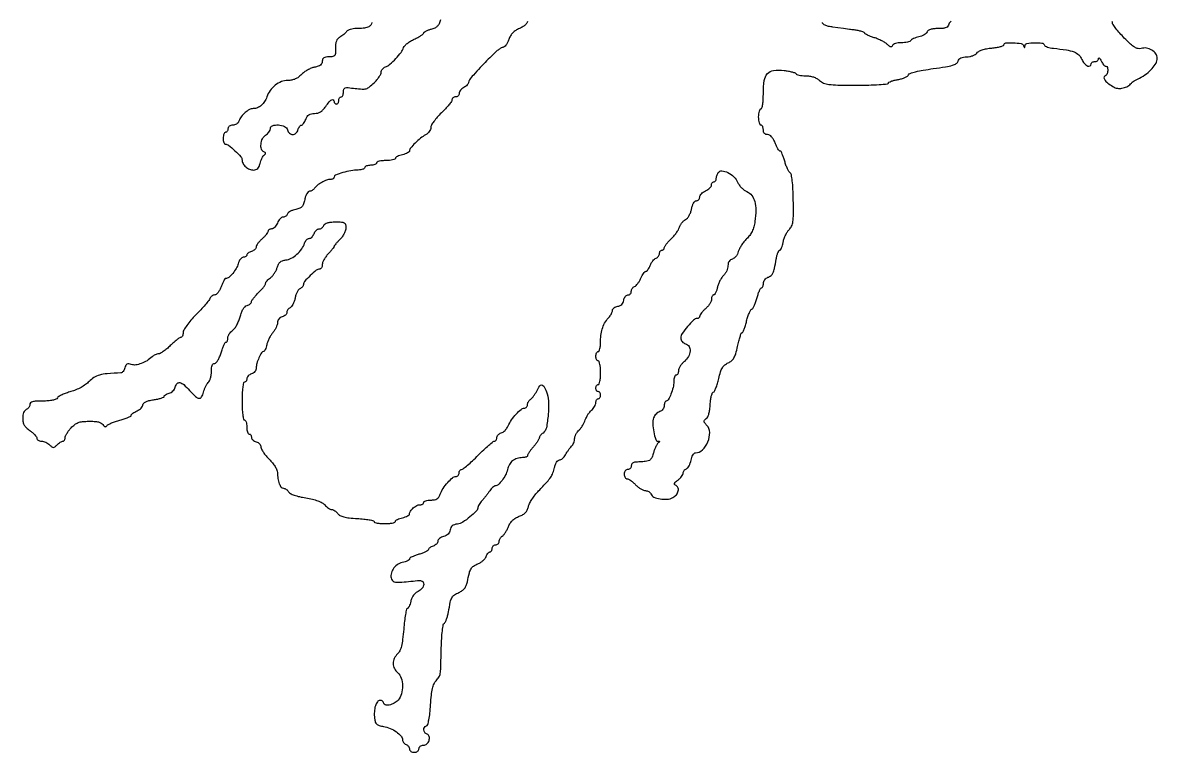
# Model space of a CAD drawing. Extents: x 0 to 595, y 0 to 619.
# Drawn here: x 0 to 481, y 0 to 309.5 of the extents above; entities that cross this region are included whole.
import ezdxf

# ---------------------------------------------------------------- set-up
doc = ezdxf.new("R2010")
doc.units = 0

msp = doc.modelspace()

# ---------------------------------------------------------------- linework, layer by layer
for points in [[(213.988043, 309.953348, -0.085231), (213.280611, 308.743614, -0.083793), (212.201285, 307.826371, -0.040845), (210.573116, 307.028688, 0.047854), (209.039881, 306.250732, 0.05983), (207.804697, 305.242251, 0.059268), (206.834873, 303.961686, 0.045734), (206.090724, 302.374348, -0.031552), (205.529165, 301.082517, -0.04149), (204.850928, 299.991215, -0.047073), (204.161175, 299.225235, -0.188081), (203.583586, 299, 0.129999), (202.909237, 298.821657, 0.02446), (201.823292, 298.131706, 0.024678), (200.602328, 297.175743, 0.020409), (199.398314, 296.044105, 0.002245), (193.964771, 290.452604, 0.011714), (191.057885, 287.289132, 0.015877), (189.350744, 285.212163, 0.165544), (189, 284.181825, -0.136813), (188.860036, 283.679886, -0.049558), (188.4125, 283.082438, -0.04455), (187.765262, 282.491678, -0.039864), (187, 282, 0.052011), (186.235006, 281.481872, 0.050946), (185.5875, 280.813763, 0.055403), (185.145075, 280.103741, 0.112104), (185, 279.464816, -0.10149), (184.885357, 278.905837, -0.098489), (184.559375, 278.43029, -0.097349), (184.072511, 278.111697, -0.096639), (183.5, 278, 0.081886), (182.926795, 277.905491, 0.091911), (182.439452, 277.632812, 0.100313), (182.112844, 277.226778, 0.119122), (181.996005, 276.75, -0.155563), (181.768366, 276.043849, -0.015324), (180.672483, 274.605713, -0.018192), (179.218303, 272.941593, -0.013445), (177.496005, 271.205618, 0.02055), (175.774734, 269.420657, 0.02497), (174.320702, 267.608583, 0.024768), (173.271047, 265.99507, 0.132576), (173, 264.990802, -0.096495), (172.840138, 264.170168, -0.057358), (172.361539, 263.292801, -0.054432), (171.657764, 262.49478, -0.062059), (170.826516, 261.907154, 0.045958), (168.680966, 260.491473, 0.026767), (166.378316, 258.436494, 0.021963), (164.443018, 256.33703, 0.177019), (164, 255.12491, -0.224707), (163.803057, 254.708815, -0.0476), (163.11875, 254.249118, -0.041186), (162.148927, 253.822898, -0.028894), (161, 253.5, 0.027524), (159.850988, 253.180468, 0.039605), (158.88125, 252.764234, 0.04518), (158.193748, 252.31879, 0.230346), (158, 251.920545, -0.306311), (157.758477, 251.56329, -0.038933), (156.825, 251.27041, -0.034867), (155.53307, 251.066567, -0.0217), (154, 251, 0.023598), (152.467056, 250.92761, 0.037669), (151.175, 250.70625, 0.04382), (150.251055, 250.387127, 0.295869), (150, 250, -0.226478), (149.817169, 249.617064, -0.074992), (149.265625, 249.29375, -0.057076), (148.457356, 249.073116, -0.038131), (147.5, 249, 0.038131), (146.542644, 248.926884, 0.057076), (145.734375, 248.70625, 0.074992), (145.182831, 248.382936, 0.226478), (145, 248, -0.241185), (144.803335, 247.616011, -0.0685), (144.192187, 247.292112, -0.052624), (143.303304, 247.069484, -0.034571), (142.25, 246.994423, 0.043287), (139.15872, 246.71998, 0.028353), (135.675477, 245.897939, 0.020992), (132.610267, 244.846564, 0.308895), (132, 243.952996, -0.15629), (131.883543, 243.589527, -0.097489), (131.555389, 243.279943, -0.07964), (131.06521, 243.070974, -0.061085), (130.486431, 243, 0.090521), (128.849451, 242.701189, 0.035949), (126.767853, 241.739035, 0.035981), (124.841585, 240.485889, 0.08847), (123.70031, 239.25, -0.066931), (123.295226, 238.771792, -0.051399), (122.742192, 238.367187, -0.052408), (122.132975, 238.092055, -0.08004), (121.561601, 238, 0.208118), (120.99872, 237.755102, 0.058751), (120.420208, 236.966099, 0.048329), (119.911975, 235.824114, 0.034187), (119.559339, 234.46461, -0.032147), (119.081743, 232.591996, -0.10405), (118.446039, 231.485174, -0.116297), (117.462215, 230.796766, -0.04543), (115.8621, 230.32242, 0.036497), (114.662647, 229.990001, 0.040407), (113.566284, 229.495011, 0.044248), (112.716391, 228.921894, 0.131412), (112.307063, 228.35781, -0.082735), (112.001889, 227.83875, -0.065908), (111.522611, 227.398857, -0.066363), (110.949193, 227.101482, -0.086687), (110.36826, 227, 0.144029), (109.75626, 226.819973, 0.06014), (109.087757, 226.265625, 0.052668), (108.468615, 225.45641, 0.046169), (108, 224.5, -0.049595), (107.523315, 223.54372, -0.054776), (106.880815, 222.734375, -0.06206), (106.177987, 222.18165, -0.13645), (105.524751, 222, 0.064192), (104.941808, 221.92485, 0.081954), (104.447896, 221.704307, 0.098681), (104.117455, 221.377268, 0.149562), (104, 220.993387, -0.141486), (103.849361, 220.4717, -0.026001), (103.265625, 219.643935, -0.026092), (102.457139, 218.719089, -0.021142), (101.5, 217.813051, 0.026142), (100.543083, 216.888917, 0.030049), (99.734375, 215.910004, 0.031337), (99.161014, 215.011012, 0.126947), (99, 214.387052, -0.137147), (98.852951, 213.861038, -0.067417), (98.4125, 213.316166, -0.059142), (97.764926, 212.835825, -0.053231), (97, 212.5, 0.039709), (96.234602, 212.188321, 0.0497), (95.5875, 211.777735, 0.058089), (95.141156, 211.335507, 0.170109), (95, 210.932612, -0.156266), (94.886052, 210.576918, -0.097494), (94.564972, 210.273955, -0.079648), (94.085356, 210.069456, -0.061095), (93.519052, 210, 0.158908), (92.902291, 209.798906, 0.06877), (92.27369, 209.192188, 0.058196), (91.728537, 208.302073, 0.04784), (91.359151, 207.25, -0.074198), (90.550248, 205.283117, -0.041544), (89.041481, 203.175708, -0.040104), (87.347573, 201.478911, -0.178378), (86.047879, 201, 0.253468), (85.732299, 200.829037, 0.01948), (85.219794, 199.971875, 0.022965), (84.667981, 198.841117, 0.015278), (84.13616, 197.5, -0.034657), (83.543875, 196.160281, -0.044349), (82.811488, 195.028125, -0.050906), (82.054877, 194.239297, -0.177973), (81.403887, 194, 0.091872), (80.800245, 193.88814, 0.066734), (80.199221, 193.560011, 0.065141), (79.691825, 193.074755, 0.077955), (79.362457, 192.502165, -0.077457), (78.868774, 191.64195, -0.007984), (77.372082, 189.834359, -0.00979), (75.501426, 187.731943, -0.007675), (73.393842, 185.523617, 0.017013), (71.328518, 183.277038, 0.021508), (69.584441, 181.059063, 0.020196), (68.305365, 179.119321, 0.136481), (68, 178.021453, -0.043279), (67.93289, 177.247594, -0.063007), (67.731468, 176.593802, -0.082643), (67.435311, 176.151113, -0.206948), (67.085849, 176, 0.153107), (66.554907, 175.833515, 0.012846), (65.381543, 174.971875, 0.016151), (64.014763, 173.840627, 0.011767), (62.567658, 172.5, -0.018015), (61.084403, 171.159926, -0.022336), (59.608005, 170.028125, -0.02141), (58.311094, 169.203127, -0.13169), (57.553237, 169, 0.07028), (56.91748, 168.910194, 0.037136), (56.168987, 168.632812, 0.036067), (55.430976, 168.22845, 0.046105), (54.821429, 167.75, -0.051193), (52.703072, 166.121722, -0.049209), (50.270606, 164.932584, -0.053283), (47.914461, 164.33123, -0.113169), (46.048986, 164.484452, 0.045951), (44.936403, 164.727988, 0.149892), (44.202059, 164.598973, 0.158811), (43.691706, 164.08752, 0.053439), (43.313196, 163.08966, -0.047123), (43.020218, 162.286932, -0.055734), (42.594332, 161.60077, -0.064843), (42.107293, 161.124276, -0.152599), (41.633369, 160.955516, 0.009964), (35.830074, 160.611814, 0.046595), (32.535639, 160.038821, 0.075882), (30.229742, 159.017904, 0.06002), (28.120637, 157.283651, -0.047232), (26.664057, 156.022339, -0.028099), (24.721981, 154.796355, -0.02726), (22.554946, 153.74311, -0.032487), (20.407693, 153.00053, 0.019268), (18.470139, 152.387274, 0.023278), (16.706726, 151.659085, 0.022801), (15.303801, 150.921998, 0.125376), (14.70031, 150.326418, -0.162905), (14.034376, 149.759473, -0.043323), (12.682154, 149.347522, -0.03453), (10.813384, 149.083996, -0.017767), (8.45031, 149, 0.012087), (5.701093, 148.93353, 0.056451), (4.139768, 148.679757, 0.12451), (3.311362, 148.203622, 0.203074), (3, 147.468615, -0.088478), (2.887915, 146.840167, -0.06652), (2.559375, 146.217991, -0.065663), (2.073415, 145.696157, -0.081035), (1.5, 145.361626, 0.137416), (0.893876, 144.910785, 0.068959), (0.415517, 144.076181, 0.056558), (0.105234, 142.953969, 0.039439), (0.002875, 141.643011, 0.049802), (0.165718, 140.027122, 0.082105), (0.653003, 138.747317, 0.076201), (1.556694, 137.629234, 0.03753), (3, 136.5, -0.026641), (4.146438, 135.642575, -0.032618), (5.115533, 134.720313, -0.034428), (5.804899, 133.861026, -0.15241), (5.997125, 133.25, 0.151999), (6.14668, 132.773274, 0.097993), (6.565673, 132.367188, 0.080907), (7.190971, 132.093233, 0.06295), (7.928571, 132, -0.066533), (8.781552, 131.885993, -0.039086), (9.752232, 131.538393, -0.038394), (10.685366, 131.030127, -0.052522), (11.428571, 130.428571, 0.027743), (12.384995, 129.572776, 0.17023), (13, 129.357143, 0.17023), (13.615005, 129.572776, 0.027743), (14.571429, 130.428571, -0.02687), (15.241238, 131.030014, -0.029203), (15.954018, 131.538393, -0.03046), (16.60997, 131.896964, -0.110284), (17.071429, 132, 0.153714), (17.425567, 132.111507, 0.097973), (17.727232, 132.42549, 0.080525), (17.930782, 132.89463, 0.062246), (18, 133.448478, -0.109128), (18.162376, 134.183589, -0.027411), (18.742965, 135.273139, -0.026671), (19.561147, 136.474906, -0.024091), (20.529244, 137.626055, -0.041198), (22.060474, 139.027122, -0.075831), (23.533376, 139.845818, -0.063646), (25.354628, 140.269989, -0.021812), (28.064731, 140.427577, -0.019073), (30.364968, 140.373109, -0.043245), (32.084657, 140.116276, -0.060207), (33.303937, 139.664343, -0.131787), (34.035488, 139, 0.045653), (34.507795, 138.394803, 0.144327), (34.946879, 138.137423, 0.203183), (35.359304, 138.202876, 0.10107), (35.75, 138.574031, -0.120758), (36.310238, 139.066247, -0.01803), (37.675, 139.716182, -0.019395), (39.376335, 140.375297, -0.015631), (41.25, 140.953992, 0.01301), (43.070474, 141.505824, 0.020239), (44.604687, 142.084728, 0.015425), (45.791283, 142.631988, 0.28426), (46, 142.969446, -0.205567), (46.147177, 143.312297, -0.030789), (46.734375, 143.805151, -0.030371), (47.542521, 144.329998, -0.021938), (48.5, 144.818046, 0.044792), (49.456432, 145.361923, 0.049611), (50.265625, 146.051443, 0.055783), (50.821404, 146.775765, 0.136599), (51, 147.417288, -0.204034), (51.287968, 148.093596, -0.080855), (52.135998, 148.679197, -0.052201), (53.529103, 149.169929, -0.021385), (55.5, 149.552271, 0.015703), (57.224717, 149.86657, 0.02475), (58.678125, 150.254996, 0.021779), (59.776999, 150.661341, 0.301971), (60, 150.996912, -0.202398), (60.140653, 151.330144, -0.052026), (60.6093, 151.699937, -0.044469), (61.280057, 152.045057, -0.032647), (62.074213, 152.309156, 0.076712), (62.907877, 152.670405, 0.055901), (63.698461, 153.301539, 0.055901), (64.329595, 154.092123, 0.076712), (64.690844, 154.925787, -0.111967), (65.48106, 156.448171, -0.282419), (66.619371, 156.823511, -0.127229), (68.252685, 155.962596, -0.02252), (70.726033, 153.5, 0.018917), (73.312474, 150.887435, 0.157536), (74.799905, 150.187017, 0.307401), (75.853064, 150.7205, 0.064979), (76.649617, 152.740097, -0.029549), (77.010607, 153.8868, -0.02408), (77.526398, 155.066369, -0.024719), (78.109047, 156.108505, -0.056604), (78.668669, 156.811526, 0.093178), (79.180632, 157.560539, 0.035272), (79.608921, 158.758921, 0.03343), (79.901787, 160.161177, 0.034779), (80, 161.571429, -0.027579), (80.082788, 163.071226, -0.068805), (80.351327, 164.133183, -0.111593), (80.792493, 164.767986, -0.187448), (81.389624, 165, 0.215952), (82.020542, 165.285826, 0.04419), (82.761663, 166.29861, 0.038461), (83.490986, 167.74683, 0.025639), (84.107939, 169.5, -0.014967), (84.673742, 171.224456, -0.022892), (85.275947, 172.678125, -0.019203), (85.847188, 173.783677, -0.270168), (86.218315, 174, 0.211548), (86.517245, 174.132402, 0.080913), (86.77038, 174.522652, 0.061586), (86.942673, 175.098053, 0.042004), (87, 175.779241, -0.092974), (87.147848, 176.567471, -0.047816), (87.601137, 177.467865, -0.045258), (88.263518, 178.334851, -0.051238), (89.046424, 179.029241, 0.080418), (89.906976, 179.886798, 0.031573), (90.804308, 181.306917, 0.030246), (91.598953, 182.995167, 0.033088), (92.157008, 184.71771, -0.029102), (92.726901, 186.525786, -0.046653), (93.439869, 187.97661, -0.057596), (94.248568, 189.007779, -0.121425), (95.110584, 189.535098, 0.043542), (95.833525, 189.835959, 0.052719), (96.444984, 190.242475, 0.061478), (96.864516, 190.687496, 0.159616), (97, 191.101091, -0.147107), (97.160857, 191.635994, -0.0179), (97.88125, 192.645001, -0.019992), (98.85113, 193.806325, -0.015244), (100, 195, 0.01541), (101.148858, 196.194454, 0.020157), (102.11875, 197.358137, 0.018131), (102.838345, 198.36984, 0.146534), (103, 198.909592, -0.140311), (103.135007, 199.381222, -0.036808), (103.603694, 200.022442, -0.034407), (104.268522, 200.703208, -0.029369), (105.05513, 201.326061, 0.061013), (105.897834, 202.084606, 0.034247), (106.73009, 203.184936, 0.033643), (107.429242, 204.429484, 0.046325), (107.871193, 205.632765, -0.046926), (108.391487, 207.044107, -0.101553), (109.08775, 207.961158, -0.102612), (110.083801, 208.52419, -0.048588), (111.532287, 208.837287, 0.096552), (113.872598, 209.582536, 0.057525), (116.267521, 211.276859, 0.0562), (118.280378, 213.535713, 0.077218), (119.489771, 215.967773, -0.057058), (119.838055, 216.74491, -0.061236), (120.34634, 217.403033, -0.068911), (120.929958, 217.849689, -0.129627), (121.5, 218, 0.127946), (122.069292, 218.148101, 0.069205), (122.650655, 218.5875, 0.061697), (123.155594, 219.235212, 0.057963), (123.5, 220, -0.062073), (123.85192, 220.764682, -0.063632), (124.378359, 221.4125, -0.07029), (124.991679, 221.851239, -0.120733), (125.598772, 222, 0.092141), (126.20146, 222.112015, 0.066746), (126.801804, 222.440625, 0.065097), (127.308888, 222.926582, 0.077719), (127.638374, 223.5, -0.153735), (128.165783, 224.163673, -0.0754), (129.150819, 224.63188, -0.051552), (130.610805, 224.912941, -0.021796), (132.606989, 225, -0.013406), (135.195335, 224.930591, -0.114473), (136.302564, 224.610315, -0.207751), (136.833647, 223.914015, -0.060554), (137, 222.545455, -0.079024), (136.821887, 221.425535, -0.037986), (136.265625, 220.077557, -0.036442), (135.456735, 218.728619, -0.043123), (134.5, 217.590909, 0.009196), (133.542197, 216.59721, 0.013221), (132.734375, 215.680191, 0.00898), (132.101862, 214.89445, 0.166467), (132, 214.596976, -0.159403), (131.90099, 214.294304, -0.008051), (131.265625, 213.455733, -0.012231), (130.457814, 212.474888, -0.008497), (129.5, 211.405499, 0.030777), (128.543248, 210.236483, 0.030525), (127.734375, 208.955752, 0.032033), (127.169831, 207.75108, 0.093822), (127, 206.853977, -0.056849), (126.919111, 206.14484, -0.076214), (126.679868, 205.544606, -0.095304), (126.325935, 205.142243, -0.166337), (125.91019, 205, 0.172401), (124.469641, 204.488081, 0.020641), (121.89901, 202.214442, 0.020226), (119.522152, 199.738123, 0.183122), (119, 198.360236, -0.110368), (118.892833, 197.880651, -0.066233), (118.575582, 197.387827, -0.061333), (118.107599, 196.957028, -0.063869), (117.555173, 196.659545, 0.139245), (116.954466, 196.209375, 0.042953), (116.342807, 195.244762, 0.039225), (115.813475, 193.995744, 0.034263), (115.456877, 192.621826, -0.033267), (115.103501, 191.249094, -0.038523), (114.583614, 190.00375, -0.042104), (113.985768, 189.043009, -0.141838), (113.401704, 188.600654, 0.080182), (112.865865, 188.289262, 0.065529), (112.411751, 187.805189, 0.066588), (112.104726, 187.229059, 0.089399), (112, 186.648016, -0.12678), (111.850551, 186.068085, -0.07433), (111.4125, 185.495212, -0.06636), (110.764655, 185.015807, -0.062272), (110, 184.710251, 0.08162), (109.220517, 184.36341, 0.076991), (108.575028, 183.77966, 0.078758), (108.14772, 183.041437, 0.092139), (108, 182.246629, -0.075225), (107.863414, 181.343915, -0.033588), (107.430535, 180.219475, -0.032287), (106.803351, 179.0692, -0.037696), (106.061397, 178.070791, 0.038899), (105.272043, 177.003247, 0.023711), (104.504008, 175.635063, 0.023694), (103.867765, 174.197719, 0.038305), (103.481942, 172.917782, -0.023341), (103.181144, 171.80001, -0.03453), (102.806081, 170.857098, -0.037199), (102.414789, 170.17682, -0.24855), (102.08106, 170, 0.267401), (101.237729, 169.514252, 0.027491), (100.15434, 167.385021, 0.033319), (99.278463, 164.978772, 0.070737), (99, 163.020335, -0.096687), (98.850042, 162.252099, -0.071432), (98.4125, 161.502193, -0.069203), (97.764394, 160.883952, -0.079241), (97, 160.5, 0.06077), (96.235286, 160.150468, 0.063046), (95.5875, 159.63086, 0.069989), (95.148573, 159.027698, 0.122947), (95, 158.432612, -0.068054), (94.925123, 157.885024, -0.084602), (94.70625, 157.42083, -0.099744), (94.38134, 157.110427, -0.141874), (94, 157, 0.358912), (93.586179, 156.659026, 0.01702), (93.28125, 154.75, 0.020476), (93.067911, 152.198174, 0.010616), (93, 149, 0.010616), (93.067911, 145.801826, 0.020476), (93.28125, 143.25, 0.01702), (93.586179, 141.340974, 0.358912), (94, 141, -0.254951), (94.384262, 140.790443, -0.06271), (94.70625, 140.11875, -0.048861), (94.927234, 139.149251, -0.031626), (95, 138, 0.031626), (95.072766, 136.850749, 0.048861), (95.29375, 135.88125, 0.06271), (95.615738, 135.209557, 0.254951), (96, 135, -0.137184), (96.381339, 134.893366, -0.100221), (96.70625, 134.593635, -0.086212), (96.92498, 134.145317, -0.070596), (97, 133.616631, 0.129214), (97.149263, 133.048695, 0.073972), (97.5875, 132.485993, 0.065681), (98.235306, 132.013407, 0.060903), (99, 131.710251, -0.074316), (99.764364, 131.383349, -0.071178), (100.4125, 130.843373, -0.075834), (100.849621, 130.180084, -0.108248), (101, 129.49362, 0.122627), (101.217522, 128.62003, 0.026237), (102.028125, 127.269376, 0.025937), (103.160184, 125.764224, 0.022173), (104.5, 124.3, -0.027696), (105.840546, 122.802108, -0.02958), (106.975886, 121.196562, -0.030935), (107.77699, 119.71081, -0.106982), (108.013655, 118.65, 0.035527), (108.212084, 116.090608, 0.054604), (108.777472, 113.943653, 0.071861), (109.59691, 112.478941, 0.233418), (110.566941, 112, -0.096602), (111.14009, 111.888222, -0.055924), (111.75936, 111.552367, -0.052969), (112.328174, 111.058973, -0.060132), (112.753413, 110.476144, 0.151324), (113.474906, 109.790094, 0.030153), (115.133057, 109.089886, 0.027586), (117.340573, 108.445242, 0.017324), (119.979366, 107.92592, -0.018123), (122.8165, 107.362856, -0.030357), (125.143703, 106.661148, -0.036644), (126.924745, 105.8512, -0.089307), (128.043559, 104.949776, 0.03376), (128.784554, 104.203646, 0.03487), (129.611636, 103.572747, 0.037166), (130.401756, 103.133239, 0.108759), (131.007053, 103, -0.104075), (131.584243, 102.878543, -0.045288), (132.273276, 102.497349, -0.042195), (132.957897, 101.943528, -0.043756), (133.530739, 101.288849, 0.11952), (134.510894, 100.460739, 0.054067), (136.097116, 99.871688, 0.035706), (138.438424, 99.454923, 0.012084), (141.890982, 99.176002, -0.011673), (144.616373, 98.958079, -0.019056), (146.911726, 98.631704, -0.013632), (148.709601, 98.254863, -0.347258), (149, 97.887153, 0.323974), (149.250473, 97.541165, 0.030742), (150.321875, 97.260601, 0.030114), (151.775084, 97.064048, 0.018559), (153.5, 97, 0.019264), (155.224871, 97.066482, 0.031193), (156.678125, 97.27041, 0.03258), (157.744345, 97.561962, 0.31998), (158, 97.920545, -0.230346), (158.193748, 98.31879, -0.04518), (158.88125, 98.764234, -0.039605), (159.850988, 99.180468, -0.027524), (161, 99.5, 0.029677), (162.148878, 99.824824, 0.042073), (163.11875, 100.256748, 0.048937), (163.801367, 100.724619, 0.221556), (164, 101.150884, -0.154891), (164.379325, 102.346, -0.060225), (165.55593, 103.647655, -0.059407), (167.05253, 104.664599, -0.120113), (168.428571, 105, 0.061768), (169.02945, 105.074515, 0.080164), (169.538393, 105.29375, 0.09778), (169.879052, 105.618614, 0.154765), (170, 106, -0.256202), (170.210767, 106.384331, -0.062149), (170.888521, 106.70625, -0.04851), (171.866001, 106.927247, -0.031362), (173.024751, 107, 0.042136), (174.53183, 107.127231, 0.096309), (175.594715, 107.527876, 0.105941), (176.368215, 108.268356, 0.058263), (176.975629, 109.435898, -0.054556), (178.236351, 111.903578, -0.035994), (180.174544, 114.435839, -0.033649), (182.228825, 116.461086, -0.179648), (183.680335, 117, 0.112905), (184.183746, 117.115143, 0.100221), (184.612349, 117.440625, 0.094166), (184.89992, 117.927237, 0.086709), (185, 118.5, -0.068204), (185.078573, 119.07334, -0.0847), (185.308214, 119.559375, -0.099777), (185.649123, 119.884377, -0.14159), (186.049239, 120, 0.170777), (186.691253, 120.22587, 0.007472), (188.5473, 121.7625, 0.011949), (190.71191, 123.701072, 0.008173), (193.079876, 126, -0.007554), (195.442116, 128.299049, -0.011155), (197.588989, 130.2375, -0.006587), (199.431535, 131.786129, -0.173142), (200.030637, 132, 0.146134), (200.400301, 132.110399, 0.099196), (200.71525, 132.42083, 0.083135), (200.927537, 132.884952, 0.06587), (201, 133.432612, -0.114995), (201.137864, 134.024122, -0.070931), (201.542921, 134.616711, -0.06511), (202.141658, 135.120552, -0.065637), (202.848243, 135.451834, 0.080594), (203.635955, 135.850155, 0.041303), (204.476524, 136.574945, 0.039658), (205.238816, 137.484773, 0.047684), (205.795921, 138.45144, -0.044311), (207.239945, 140.996499, -0.033702), (209.23716, 143.506909, -0.031378), (211.282873, 145.485202, -0.178332), (212.680335, 146, 0.109107), (213.183799, 146.111186, 0.099785), (213.612349, 146.426029, 0.095288), (213.899738, 146.896601, 0.089807), (214, 147.45031, -0.074843), (214.092427, 148.064321, -0.052257), (214.367667, 148.7095, -0.05202), (214.772744, 149.287109, -0.0718), (215.251631, 149.70031, 0.068298), (215.828288, 150.190901, 0.021196), (216.551942, 151.072904, 0.020756), (217.286031, 152.138577, 0.021455), (217.920611, 153.25, -0.026929), (219.172576, 155.388051, -0.270282), (220.064153, 155.828966, -0.257861), (220.918603, 155.27717, -0.024995), (222.013059, 152.968472, -0.088025), (222.875979, 149.056377, -0.030508), (222.76288, 143.255465, -0.026475), (222.016426, 137.694336, -0.19052), (220.59987, 135.449368, 0.033143), (219.987523, 134.936068, 0.036543), (219.469603, 134.361793, 0.039398), (219.107545, 133.811623, 0.12614), (218.998779, 133.389757, -0.130071), (218.864972, 132.886892, -0.015932), (218.2639, 131.907864, -0.017995), (217.455754, 130.77217, -0.013958), (216.498779, 129.594461, 0.013282), (215.541846, 128.420048, 0.017345), (214.734016, 127.294363, 0.015019), (214.130198, 126.326405, 0.132697), (214, 125.844461, -0.223022), (213.848262, 125.521196, -0.0764), (213.393188, 125.24806, -0.058106), (212.725278, 125.061785, -0.038995), (211.934259, 125, 0.0713), (209.589151, 124.663881, 0.096131), (207.688549, 123.683115, 0.097312), (206.308694, 122.073596, 0.074765), (205.479464, 119.906499, -0.064378), (204.666002, 117.641389, -0.04438), (203.211369, 115.331819, -0.044298), (201.561392, 113.522263, -0.187905), (200.220759, 113, 0.158903), (199.828757, 112.872192, 0.029756), (199.238385, 112.385102, 0.029189), (198.590984, 111.708175, 0.023071), (197.970759, 110.906729, -0.007542), (197.281496, 109.956528, -0.004248), (196.417973, 108.823308, -0.004238), (195.526829, 107.694118, -0.006921), (194.75, 106.753719, 0.015418), (194.079921, 105.913887, 0.019318), (193.514062, 105.093793, 0.017814), (193.097713, 104.382745, 0.124157), (193, 103.995304, -0.195707), (192.338939, 102.371086, -0.026921), (189.59673, 99.847472, -0.030125), (186.529879, 97.612101, -0.114357), (184.310343, 96.822245, 0.045328), (183.004549, 96.55107, 0.094348), (182.087539, 96.069586, 0.110656), (181.501874, 95.343491, 0.079363), (181.192773, 94.344045, -0.084208), (180.896938, 93.41913, -0.076237), (180.305306, 92.607294, -0.072195), (179.464479, 91.975085, -0.063752), (178.442773, 91.574993, 0.051298), (177.508396, 91.235601, 0.060485), (176.717565, 90.72676, 0.070716), (176.179987, 90.134499, 0.150072), (176, 89.548336, -0.124325), (175.85155, 88.960541, -0.069787), (175.4125, 88.363543, -0.062678), (174.764735, 87.848082, -0.059977), (174, 87.5, 0.03807), (173.234539, 87.191213, 0.04832), (172.5875, 86.789057, 0.056431), (172.139993, 86.359093, 0.174913), (172, 85.971156, -0.254871), (171.777216, 85.562494, -0.028684), (170.825, 85.023326, -0.029178), (169.532546, 84.477613, -0.01954), (168, 84, 0.019275), (166.467433, 83.523269, 0.028835), (165.175, 82.980219, 0.028148), (164.221268, 82.444594, 0.256089), (164, 82.040911, -0.237635), (163.806679, 81.657122, -0.04201), (163.099935, 81.220311, -0.037569), (162.109602, 80.807986, -0.025809), (160.935949, 80.485932, 0.099725), (158.714039, 79.506994, 0.095942), (157.00876, 77.733211, 0.102761), (156.167586, 75.561956, 0.13359), (156.381334, 73.448643, 0.14622), (157.026139, 72.612292, 0.122225), (158.071085, 72.194465, 0.052848), (159.89738, 72.136844, 0.008157), (163.512794, 72.464467, -0.006063), (167.429996, 72.835981, -0.067345), (168.995408, 72.754422, -0.214191), (169.720611, 72.249133, -0.135889), (170, 71.240109, -0.107339), (169.822836, 70.424359, -0.061532), (169.293669, 69.562478, -0.057162), (168.514485, 68.786927, -0.060407), (167.593523, 68.224566, 0.071119), (166.563988, 67.565356, 0.055582), (165.659888, 66.591409, 0.053059), (164.954933, 65.391426, 0.052281), (164.514068, 64.064051, -0.023463), (164.197887, 62.890252, -0.034683), (163.803111, 61.900065, -0.037442), (163.390933, 61.186093, -0.248), (163.038822, 61, 0.356033), (162.695248, 60.719839, 0.007624), (162.260999, 58.429687, 0.014), (161.850946, 55.604699, 0.008539), (161.517504, 52.25, -0.009505), (161.073178, 47.86584, -0.030883), (160.545259, 44.993425, -0.04777), (159.855306, 43.036578, -0.0955), (158.899227, 41.711045, 0.096079), (157.5398, 39.821733, 0.111654), (157.079691, 37.66048, 0.11301), (157.595466, 35.53159, 0.100319), (159, 33.732028, -0.139251), (160.481325, 31.500259, -0.074587), (161.013674, 28.208999, -0.072284), (160.556005, 24.784474, -0.109756), (159.132705, 22.15301, -0.090499), (157.471496, 20.821046, -0.077528), (155.35563, 20.071188, -0.112872), (153.660686, 20.137242, -0.338912), (153, 21, 0.14642), (152.885879, 21.381348, 0.099156), (152.564972, 21.70625, 0.083036), (152.085195, 21.925255, 0.065727), (151.519052, 22, 0.239053), (150.375198, 21.419969, 0.083518), (149.522351, 19.722349, 0.06169), (149.083316, 17.248991, 0.041701), (149.171918, 14.38267, 0.048071), (149.497757, 12.856347, 0.134757), (150.086424, 11.946555, 0.113573), (151.125469, 11.375638, 0.029143), (153.008959, 10.958439, -0.061652), (155.787959, 10.15071, -0.053698), (158.429233, 8.661819, -0.058295), (160.385258, 6.88633, -0.181268), (161, 5.246374, 0.101706), (161.111705, 4.702899, 0.066795), (161.440625, 4.152708, 0.063283), (161.926541, 3.679464, 0.069959), (162.5, 3.361626, -0.074185), (163.073431, 3.037471, -0.064359), (163.559375, 2.545909, -0.06686), (163.888097, 1.968559, -0.096313), (164, 1.393011, 0.14217), (164.154161, 0.8618, 0.09971), (164.5875, 0.409197, 0.0845), (165.235532, 0.104293, 0.067898), (166, 0, 0.072314), (166.769411, 0.111864, 0.08892), (167.416667, 0.4375, 0.10214), (167.846791, 0.924246, 0.130775), (168, 1.5, -0.124756), (168.144994, 2.072067, -0.100781), (168.55324, 2.559375, -0.090403), (169.163903, 2.886866, -0.078143), (169.883369, 3, 0.18644), (171.326267, 3.557405, 0.129476), (172.288431, 5.038938, 0.147373), (172.330424, 6.66486, 0.238782), (171.422377, 7.66816, -0.138359), (170.457164, 8.388877, -0.147558), (170.040876, 9.490021, -0.162399), (170.318294, 10.56062, -0.169987), (171.178484, 11.226161, 0.24905), (171.706241, 11.780457, 0.019671), (172.192107, 13.82448, 0.021173), (172.615902, 16.59676, 0.01058), (172.928484, 20.13175, -0.010225), (173.290085, 24.254492, -0.028645), (173.766761, 27.113511, -0.041445), (174.395791, 29.109303, -0.099696), (175.25, 30.393684, 0.056261), (176.450152, 31.898528, 0.101336), (177.002177, 33.370264, 0.031911), (177.231602, 35.828421, 0.00143), (177.456515, 44.344677, -0.00935), (177.62223, 48.265104, -0.015458), (177.926138, 51.564302, -0.010983), (178.308346, 54.186581, -0.215894), (178.752391, 54.846969, 0.139477), (179.206377, 55.344111, 0.026158), (179.703357, 56.485736, 0.026176), (180.157497, 57.92354, 0.021336), (180.495535, 59.502292, -0.009161), (181.288644, 63.703428, -0.071317), (181.96555, 65.573462, -0.120684), (183.006999, 66.737425, -0.046024), (184.920641, 67.804578, 0.049902), (186.297998, 68.586703, 0.070533), (187.321992, 69.554118, 0.070131), (188.040687, 70.772515, 0.048686), (188.507037, 72.303886, -0.011114), (189.353373, 76.079008, -0.071535), (190.086916, 77.886148, -0.114439), (191.152087, 79.015171, -0.048514), (193, 80, 0.042769), (194.16682, 80.60477, 0.039417), (195.248217, 81.414067, 0.041796), (196.095614, 82.295002, 0.094056), (196.534134, 83.107546, -0.041961), (196.832823, 83.831705, -0.051508), (197.232292, 84.444092, -0.06016), (197.666746, 84.865111, -0.163823), (198.067388, 85, 0.15811), (198.423094, 85.115365, 0.097128), (198.726045, 85.440625, 0.079016), (198.930588, 85.926381, 0.060283), (199, 86.5, -0.099038), (199.114514, 87.072457, -0.097945), (199.440625, 87.559375, -0.097945), (199.927543, 87.885486, -0.099038), (200.5, 88, 0.095649), (201.072534, 88.110536, 0.097084), (201.559375, 88.426029, 0.098701), (201.885305, 88.896887, 0.102534), (202, 89.45031, -0.078232), (202.096663, 90.064324, -0.053684), (202.384438, 90.7095, -0.053095), (202.808058, 91.286968, -0.070942), (203.308724, 91.70031, 0.086993), (203.899261, 92.220398, 0.024937), (204.6156, 93.212572, 0.024289), (205.325056, 94.432074, 0.023643), (205.919882, 95.725468, -0.048721), (206.698345, 97.216599, -0.05683), (207.717489, 98.446297, -0.056664), (208.99004, 99.417739, -0.047994), (210.519724, 100.143293, 0.04003), (212.084697, 100.855334, 0.074052), (213.190089, 101.70414, 0.082182), (213.926854, 102.771601, 0.060757), (214.377315, 104.136575, -0.069656), (214.848149, 105.482647, -0.023826), (215.883688, 107.277853, -0.023151), (217.230239, 109.175437, -0.024736), (218.71875, 110.897074, 0.005389), (222.273975, 114.701217, 0.036133), (223.876572, 116.72998, 0.061397), (224.782294, 118.496795, 0.033727), (225.463456, 120.833616, -0.039362), (225.831579, 122.045566, -0.052001), (226.361571, 123.069875, -0.062611), (226.963181, 123.774854, -0.186956), (227.544272, 124, 0.126638), (228.160798, 124.158696, 0.052308), (228.873162, 124.654876, 0.047261), (229.563735, 125.376473, 0.044425), (230.122752, 126.229364, -0.018204), (230.677592, 127.181116, -0.013276), (231.359624, 128.198084, -0.013447), (232.058668, 129.128789, -0.028584), (232.657936, 129.800793, 0.059028), (233.171876, 130.45287, 0.039007), (233.605769, 131.303701, 0.039029), (233.901928, 132.210756, 0.059464), (234, 133.032473, -0.07836), (234.134502, 133.885437, -0.039716), (234.551052, 134.89252, -0.038202), (235.158025, 135.887089, -0.046235), (235.875921, 136.711045, 0.039863), (236.650373, 137.577412, 0.024374), (237.426134, 138.708869, 0.024357), (238.089243, 139.912439, 0.039305), (238.518968, 141, -0.040883), (238.947778, 142.075321, -0.026568), (239.606231, 143.240706, -0.0267), (240.375867, 144.316932, -0.04505), (241.143047, 145.117295, 0.04443), (241.853589, 145.856739, 0.039412), (242.45452, 146.739117, 0.041514), (242.867657, 147.625582, 0.088515), (243, 148.367295, -0.059344), (243.074371, 148.991699, -0.078271), (243.29375, 149.520393, -0.096675), (243.618574, 149.874498, -0.160289), (244, 150, 0.148195), (244.381354, 150.115568, 0.098894), (244.70625, 150.440625, 0.082425), (244.925306, 150.926543, 0.064853), (245, 151.5, 0.064853), (244.925306, 152.073457, 0.082425), (244.70625, 152.559375, 0.098894), (244.381354, 152.884432, 0.148195), (244, 153, -0.148195), (243.618646, 153.115568, -0.098894), (243.29375, 153.440625, -0.082425), (243.074694, 153.926543, -0.064853), (243, 154.5, -0.064853), (243.074694, 155.073457, -0.082425), (243.29375, 155.559375, -0.098894), (243.618646, 155.884432, -0.148195), (244, 156, 0.322437), (244.389817, 156.280551, 0.031449), (244.70625, 157.46875, 0.03053), (244.927795, 159.083446, 0.01883), (245, 161, 0.01883), (244.927795, 162.916554, 0.03053), (244.70625, 164.53125, 0.031449), (244.389817, 165.719449, 0.322437), (244, 166, -0.191087), (243.618118, 166.151477, -0.088204), (243.29375, 166.5875, -0.068025), (243.073693, 167.234582, -0.048028), (243, 168, -0.048028), (243.073693, 168.765418, -0.068025), (243.29375, 169.4125, -0.088204), (243.618118, 169.848523, -0.191087), (244, 170, 0.310876), (244.388548, 170.267426, 0.036803), (244.70625, 171.325861, 0.033642), (244.92772, 172.783607, 0.020882), (245, 174.513569, -0.036121), (245.220981, 177.568455, -0.051471), (245.886321, 180.204094, -0.053759), (247.047259, 182.561864, -0.044601), (248.75, 184.78276, 0.043269), (249.228433, 185.403358, 0.034858), (249.632812, 186.142541, 0.036038), (249.910688, 186.883357, 0.071825), (250, 187.501878, -0.152106), (250.169196, 188.04519, -0.081692), (250.660937, 188.555554, -0.068683), (251.389511, 188.957183, -0.056453), (252.25, 189.180449, 0.071286), (253.227453, 189.465132, 0.090158), (254, 190, 0.090158), (254.534868, 190.772547, 0.071286), (254.819551, 191.75, -0.059475), (255.048322, 192.610354, -0.070703), (255.465428, 193.339063, -0.083039), (255.999009, 193.830253, -0.145606), (256.569551, 194, 0.106225), (257.115327, 194.117274, 0.099362), (257.579806, 194.449844, 0.0961), (257.891171, 194.946788, 0.092288), (258, 195.531385, -0.083536), (258.105292, 196.157205, -0.066013), (258.41373, 196.771688, -0.066281), (258.870018, 197.282163, -0.085863), (259.408443, 197.60324, 0.105479), (260.032923, 198.009341, 0.034232), (260.759439, 198.84509, 0.032379), (261.46176, 199.911421, 0.031257), (262.029763, 201.071855, -0.024602), (262.560268, 202.193204, -0.033699), (263.151741, 203.139857, -0.035708), (263.721252, 203.819839, -0.203282), (264.146071, 204, 0.192768), (264.557554, 204.164764, 0.043365), (265.06619, 204.741903, 0.038909), (265.575887, 205.558622, 0.029217), (266.009743, 206.525626, -0.040033), (266.489057, 207.53498, -0.037352), (267.132947, 208.480124, -0.039567), (267.83558, 209.231632, -0.093646), (268.484992, 209.632615, 0.073493), (269.064164, 209.958964, 0.064198), (269.554966, 210.452399, 0.066866), (269.887005, 211.031012, 0.097164), (270, 211.606989, -0.070083), (270.074991, 212.139376, -0.085896), (270.29375, 212.590803, -0.100138), (270.618662, 212.892621, -0.138107), (271, 213, 0.098149), (271.381651, 213.075646, 0.097731), (271.70625, 213.291195, 0.098151), (271.923626, 213.612996, 0.099935), (272, 213.991302, -0.144295), (272.159117, 214.531181, -0.019788), (272.841531, 215.501777, -0.021383), (273.767779, 216.612404, -0.016596), (274.864786, 217.741302, 0.024861), (276.013071, 218.962712, 0.021504), (277.09453, 220.350882, 0.022065), (277.965434, 221.695618, 0.057041), (278.432511, 222.751061, -0.054096), (278.840163, 223.687036, -0.038169), (279.483926, 224.637882, -0.03863), (280.2498, 225.462177, -0.06346), (281.024691, 226.013214, 0.098877), (281.796265, 226.648092, 0.042677), (282.551176, 227.751853, 0.04003), (283.178252, 229.102901, 0.042297), (283.568258, 230.512153, -0.034151), (283.924076, 231.88433, -0.052018), (284.432229, 233.004313, -0.065966), (285.018532, 233.757232, -0.196843), (285.611291, 234, 0.10876), (286.1411, 234.116624, 0.099738), (286.592067, 234.446923, 0.095387), (286.894475, 234.940582, 0.090098), (287, 235.521439, -0.1326), (287.179578, 236.186674, -0.056806), (287.734375, 236.930559, -0.050694), (288.543632, 237.633475, -0.046624), (289.5, 238.181954, 0.041165), (290.456567, 238.716778, 0.047285), (291.265625, 239.3799, 0.053401), (291.823739, 240.065845, 0.145081), (292, 240.660515, -0.073022), (292.075153, 241.172358, -0.087654), (292.29375, 241.606526, -0.100532), (292.618655, 241.896771, -0.132956), (293, 242, 0.123684), (293.382594, 242.096112, 0.099425), (293.710748, 242.367188, 0.089546), (293.934037, 242.772489, 0.07833), (294.015313, 243.25, -0.052495), (294.083316, 243.827855, -0.026071), (294.283277, 244.538831, -0.025549), (294.569707, 245.261441, -0.03404), (294.906029, 245.882192, -0.28203), (296.435572, 246.633231, -0.092616), (298.951798, 245.915001, -0.075788), (301.501287, 244.117753, -0.103562), (303.081303, 241.803718, 0.059709), (303.720095, 240.666988, 0.037734), (304.709039, 239.508679, 0.037533), (305.871074, 238.502483, 0.055531), (307.034619, 237.824383, -0.125667), (309.104601, 236.195375, -0.098392), (310.372604, 233.622342, -0.070447), (310.813898, 229.994931, -0.031679), (310.41553, 225.20272, -0.030797), (309.933844, 222.918722, -0.043475), (309.208735, 220.970595, -0.046487), (308.203308, 219.278451, -0.043677), (306.883539, 217.76251, 0.031471), (305.747927, 216.520568, 0.025189), (304.683523, 215.052762, 0.025849), (303.835233, 213.589455, 0.057005), (303.381021, 212.381973, -0.056134), (302.989248, 211.334968, -0.052098), (302.36649, 210.372531, -0.055822), (301.619166, 209.631962, -0.103758), (300.858829, 209.252832, 0.093868), (300.092851, 208.889445, 0.090134), (299.500054, 208.26682, 0.082407), (299.126948, 207.423727, 0.063132), (299, 206.422324, -0.066395), (298.862844, 205.393997, -0.040618), (298.446718, 204.241076, -0.040065), (297.837517, 203.145961, -0.055907), (297.116487, 202.288955, 0.055941), (296.344205, 201.370904, 0.028629), (295.581822, 200.070818, 0.028041), (294.941444, 198.625421, 0.037527), (294.537031, 197.25, -0.025456), (294.20339, 196.005087, -0.037217), (293.775112, 194.954687, -0.041483), (293.320602, 194.204074, -0.240325), (292.920545, 194, 0.189257), (292.56904, 193.862008, 0.0888), (292.27041, 193.465474, 0.068616), (292.06787, 192.876712, 0.048616), (292, 192.180335, -0.10118), (291.826081, 191.329678, -0.039019), (291.265625, 190.256667, -0.036633), (290.456626, 189.153085, -0.037339), (289.5, 188.186949, 0.021142), (288.542861, 187.280911, 0.026092), (287.734375, 186.356065, 0.026001), (287.150639, 185.5283, 0.141486), (287, 185.006613, -0.097483), (286.924378, 184.622428, -0.097565), (286.708805, 184.295693, -0.098302), (286.386994, 184.076904, -0.100616), (286.008698, 184, 0.193717), (284.41678, 183.359189, 0.02518), (281.857499, 180.639702, 0.026865), (279.584043, 177.655268, 0.150439), (279, 175.758066, 0.091716), (279.147532, 174.960546, 0.078946), (279.574244, 174.221132, 0.077231), (280.219558, 173.637006, 0.081615), (281, 173.289749, -0.19224), (282.480753, 172.197302, -0.156791), (282.960716, 170.271697, -0.115042), (282.246818, 167.929491, -0.08273), (280.5, 165.813051, 0.037339), (279.543374, 164.846915, 0.036633), (278.734375, 163.743333, 0.039019), (278.173919, 162.670322, 0.10118), (278, 161.819665, -0.052991), (277.926009, 161.123481, -0.072811), (277.70625, 160.534526, -0.092664), (277.381616, 160.139019, -0.176473), (277, 160, 0.244356), (276.616287, 159.800566, 0.067403), (276.29375, 159.177313, 0.051864), (276.072887, 158.272106, 0.033933), (276, 157.199365, -0.058942), (275.710766, 154.754347, -0.035566), (274.82894, 151.96888, -0.030676), (273.708477, 149.582884, -0.27139), (272.75, 149.007802, 0.229714), (272.462606, 148.864698, 0.07222), (272.220312, 148.434587, 0.055335), (272.054805, 147.808071, 0.036946), (272, 147.067388, -0.092316), (271.853819, 146.282391, -0.071151), (271.427526, 145.520784, -0.069966), (270.795968, 144.897569, -0.083119), (270.051152, 144.516235, 0.071769), (269.258737, 144.132846, 0.049297), (268.489151, 143.494529, 0.049112), (267.855946, 142.714227, 0.069167), (267.47038, 141.906675, 0.088604), (267.140002, 139.391077, 0.034984), (267.545838, 135.911328, 0.029447), (268.34187, 132.726409, 0.324142), (269.337898, 131.984687, -0.039392), (269.814698, 131.940736, -0.327719), (269.956505, 131.793542, -0.251591), (269.87394, 131.573906, -0.028218), (269.438529, 131.234687, 0.105933), (268.96631, 130.732131, 0.023465), (268.400755, 129.687689, 0.023381), (267.849704, 128.393764, 0.020662), (267.396255, 127, -0.030553), (266.79182, 125.259852, -0.090238), (266.105776, 124.20211, -0.116943), (265.205273, 123.608785, -0.072179), (263.957726, 123.34854, -0.000316), (262.88877, 123.283342, -0.000235), (261.707895, 123.212625, -0.000237), (260.593528, 123.146946, -0.000537), (259.75, 123.09854, 0.083192), (259.081612, 122.947495, 0.088214), (258.514063, 122.588321, 0.094515), (258.133843, 122.079909, 0.113903), (258, 121.5, -0.099038), (257.885486, 120.927543, -0.097945), (257.559375, 120.440625, -0.097945), (257.072457, 120.114514, -0.099038), (256.5, 120, 0.130775), (255.924246, 119.846791, 0.10214), (255.4375, 119.416667, 0.08892), (255.111864, 118.769411, 0.072314), (255, 118, 0.060522), (255.093072, 117.233913, 0.078397), (255.367188, 116.582425, 0.095767), (255.773168, 116.142853, 0.156339), (256.25, 115.982723, -0.120547), (256.882939, 115.818572, -0.02817), (257.824582, 115.241222, -0.027446), (258.861631, 114.434332, -0.02393), (259.85496, 113.482723, 0.034136), (260.888062, 112.532647, 0.033873), (262.04339, 111.7293, 0.03588), (263.148201, 111.170672, 0.099429), (263.997971, 111, -0.07217), (264.721838, 110.894969, -0.063873), (265.419237, 110.587074, -0.066859), (265.985896, 110.131787, -0.098826), (266.325442, 109.594296, 0.198723), (267.580551, 108.270428, 0.064202), (270.220742, 107.47828, 0.061221), (273.21442, 107.35556, 0.10288), (275.618604, 108.063475, 0.095924), (277.127821, 109.290575, 0.121745), (277.913985, 110.899223, 0.161765), (277.753778, 112.370362, 0.196263), (276.75, 113.312954, -0.18189), (276.381564, 113.640174, -0.234634), (276.370942, 114.086405, -0.099504), (276.812282, 114.684789, -0.025306), (277.75, 115.452991, 0.03511), (278.611001, 116.186994, 0.037677), (279.339063, 117.018201, 0.040687), (279.845872, 117.821753, 0.120926), (280, 118.449715, -0.091454), (280.101411, 118.99951, -0.066713), (280.398857, 119.546538, -0.065209), (280.838749, 120.007979, -0.078324), (281.35781, 120.307063, 0.132844), (281.922594, 120.71933, 0.043815), (282.498063, 121.581545, 0.040026), (282.996438, 122.694704, 0.035902), (283.33281, 123.914052, -0.037247), (283.662754, 125.097677, -0.049833), (284.143232, 126.102845, -0.059751), (284.691913, 126.802786, -0.192748), (285.225, 127.031803, 0.19093), (288.201211, 128.298054, 0.100157), (290.479744, 131.68956, 0.100155), (291.260545, 135.70014, 0.19092), (290.04682, 138.698251, -0.022002), (289.133895, 139.743415, -0.148059), (288.881448, 140.375487, -0.20867), (289.066445, 140.923745, -0.049627), (289.797958, 141.584681, 0.125877), (290.413124, 142.338014, 0.040039), (290.919739, 143.707555, 0.034608), (291.288279, 145.479312, 0.02357), (291.470809, 147.530232, -0.020951), (291.62895, 149.419043, -0.029947), (291.938711, 151.071518, -0.030004), (292.337166, 152.336415, -0.22464), (292.779308, 152.759769, 0.198454), (293.275909, 153.189703, 0.021106), (293.916785, 154.612539, 0.023463), (294.553182, 156.446051, 0.016752), (295.098461, 158.549367, -0.018091), (295.843499, 161.391849, -0.061515), (296.614954, 163.140933, -0.087619), (297.621728, 164.305008, -0.066654), (299.062171, 165.187813, 0.067998), (300.525114, 166.089803, 0.09184), (301.523477, 167.276698, 0.061103), (302.281905, 169.100399, 0.015738), (303.043008, 172.202664, -0.01043), (303.563269, 174.424931, -0.016649), (304.10997, 176.297033, -0.010704), (304.633546, 177.782705, -0.312232), (304.947594, 178, 0.294308), (305.267319, 178.206042, 0.013259), (305.800252, 179.46875, 0.018638), (306.363466, 181.083572, 0.011856), (306.903362, 183, -0.016033), (307.460467, 184.916054, -0.024579), (308.076126, 186.53125, -0.021611), (308.674601, 187.749809, -0.274351), (309.09625, 188, 0.26375), (309.516421, 188.238211, 0.024987), (310.093493, 189.321875, 0.026795), (310.683949, 190.775721, 0.017718), (311.211243, 192.5, -0.015403), (311.729883, 194.224477, -0.023645), (312.294087, 195.678125, -0.020244), (312.837297, 196.780075, -0.274692), (313.207405, 197, 0.222508), (313.5108, 197.142049, 0.076608), (313.767175, 197.567705, 0.05826), (313.942004, 198.192577, 0.039125), (314, 198.932612, -0.092316), (314.146181, 199.717609, -0.071151), (314.572474, 200.479216, -0.069966), (315.204032, 201.102431, -0.083119), (315.948848, 201.483765, 0.097256), (317.235551, 202.188756, 0.113299), (318.077767, 203.29658, 0.055645), (318.71215, 205.255311, 0.008728), (319.457994, 209.25, -0.020548), (319.761584, 210.686906, -0.031429), (320.152538, 211.898438, -0.032328), (320.569378, 212.784742, -0.273141), (320.934022, 213, 0.262562), (321.300592, 213.206747, 0.034782), (321.722766, 214.029286, 0.032972), (322.121653, 215.161452, 0.021847), (322.434763, 216.503951, -0.036973), (322.824914, 217.974361, -0.029274), (323.453121, 219.494846, -0.0301), (324.20778, 220.842368, -0.0626), (324.978431, 221.765279, 0.102803), (325.974893, 223.173278, 0.069079), (326.508142, 225.077361, 0.032888), (326.723138, 228.171663, 0.005135), (326.682377, 234.298846, 0.007626), (326.53353, 238.923682, 0.016935), (326.247285, 242.437172, 0.015124), (325.867922, 245.027788, 0.212911), (325.353491, 245.787518, -0.123593), (324.839979, 246.318339, -0.0227), (324.208296, 247.539146, -0.023157), (323.586276, 249.070647, -0.019247), (323.064947, 250.75, 0.015934), (322.571167, 252.378628, 0.02437), (322.030784, 253.751563, 0.021319), (321.509039, 254.788077, 0.271873), (321.148102, 255, -0.234917), (320.77182, 255.187117, -0.024354), (320.197488, 256.028125, -0.026204), (319.582454, 257.159126, -0.017942), (319, 258.5, 0.033562), (318.30351, 259.975565, 0.057679), (317.5108, 261.078138, 0.074371), (316.666702, 261.765991, 0.134627), (315.813354, 262, -0.088888), (315.052723, 262.136299, -0.1205), (314.476669, 262.525732, -0.113007), (314.121248, 263.159011, -0.071716), (314, 264, 0.048028), (313.926307, 264.765418, 0.068025), (313.70625, 265.4125, 0.088204), (313.381882, 265.848523, 0.191087), (313, 266, -0.277684), (312.614308, 266.232098, -0.052312), (312.29375, 267.028125, -0.042582), (312.072542, 268.158889, -0.027026), (312, 269.5, -0.027026), (312.072542, 270.841111, -0.042582), (312.29375, 271.971875, -0.052312), (312.614308, 272.767902, -0.277684), (313, 273, 0.346759), (313.401883, 273.316807, 0.021507), (313.712308, 274.908176, 0.023911), (313.929899, 277.037646, 0.013504), (314, 279.632705, -0.035193), (314.38013, 285.026643, -0.150876), (315.737349, 287.908003, -0.181475), (318.314734, 289.223893, -0.055612), (322.760069, 289.232347, -0.015951), (324.600155, 288.970961, -0.022967), (326.205562, 288.61376, -0.020048), (327.461675, 288.218375, -0.216945), (327.833333, 287.85632, 0.220598), (328.180048, 287.523243, 0.030835), (329.163881, 287.251544, 0.030483), (330.442485, 287.062418, 0.021479), (331.894772, 287, -0.038834), (333.601808, 286.867217, -0.043244), (335.205341, 286.471927, -0.046062), (336.621229, 285.839312, -0.059514), (337.769625, 285, 0.094033), (339.497207, 283.910842, 0.06213), (341.776928, 283.326555, 0.027947), (345.535092, 283.059583, 0.00376), (353.458187, 283, 0.006038), (358.650605, 283.062706, 0.010042), (363.022092, 283.256206, 0.003994), (366.675798, 283.520854, 0.390887), (367, 283.872192, -0.278942), (367.227647, 284.248497, -0.030794), (368.186241, 284.677865, -0.030472), (369.490826, 285.079455, -0.019787), (371.038268, 285.390129, 0.027879), (372.621564, 285.734733, 0.034811), (374.039826, 286.23586, 0.037344), (375.128761, 286.80817, 0.162878), (375.585581, 287.362423, -0.223033), (376.254369, 288.005119, -0.019729), (378.559761, 288.685972, -0.020052), (381.767526, 289.361693, -0.008982), (386.030567, 290.004046, 0.006491), (391.279907, 290.768282, 0.033477), (394.1414, 291.42165, 0.066935), (395.776967, 292.162044, 0.178023), (396.550642, 293.159559, -0.100174), (397.00396, 293.975695, -0.099777), (397.7395, 294.552711, -0.078275), (398.796018, 294.891236, -0.038481), (400.207145, 295, 0.047642), (401.470823, 295.120682, 0.043724), (402.727265, 295.479007, 0.046539), (403.794269, 296.005288, 0.097355), (404.471884, 296.630662, -0.114811), (405.293498, 297.338013, -0.039877), (406.740901, 297.954188, -0.03409), (408.623247, 298.44408, -0.022669), (410.832127, 298.757891, 0.015716), (412.812966, 299.011269, 0.025096), (414.481937, 299.364968, 0.022333), (415.742702, 299.760055, 0.315499), (416, 300.127229, -0.39219), (416.745229, 300.931179, -0.030256), (419.956768, 300.980256, -0.030004), (423.236117, 300.633978, -0.261229), (424.337719, 299.75, 0.009076), (424.617987, 299.090194, 0.295955), (424.757018, 299, 0.382689), (424.864758, 299.096611, 0.011437), (424.921053, 299.75, -0.34694), (425.758689, 300.684174, -0.03613), (428.89567, 300.998002, -0.035757), (432.090627, 300.857326, -0.291228), (433.174376, 299.976872, 0.19209), (433.526303, 299.560156, 0.037721), (434.441098, 299.157625, 0.035069), (435.645519, 298.825574, 0.026244), (437.007709, 298.624678, -0.014077), (442.452076, 297.956586, -0.055966), (445.698955, 297.085643, -0.09527), (447.726808, 295.803368, -0.106468), (449.03976, 293.90401, 0.073863), (450.06867, 292.188138, 0.109188), (451.443969, 291.108216, 0.243227), (452.492684, 291.138672, 0.272611), (453, 292, -0.148195), (453.115568, 292.381354, -0.098894), (453.440625, 292.70625, -0.082425), (453.926543, 292.925306, -0.064853), (454.5, 293, 0.081115), (455.078067, 293.094401, 0.087567), (455.579256, 293.367188, 0.094864), (455.927055, 293.773049, 0.116841), (456.06768, 294.25, -0.236551), (456.20272, 294.486591, -0.337536), (456.434238, 294.471875, -0.080032), (456.796903, 294.038268, -0.021865), (457.220495, 293.25, 0.02844), (457.69808, 292.388599, 0.036638), (458.235731, 291.660937, 0.03992), (458.755341, 291.145453, 0.177225), (459.152814, 291, -0.334691), (459.841028, 290.481209, -0.093115), (459.974919, 289.048996, -0.079486), (459.578406, 287.503332, -0.212957), (458.758929, 286.752976, 0.373644), (458.354694, 286.069162, 0.13396), (458.885263, 284.964075, 0.061506), (460.460075, 283.543391, 0.029943), (462.770636, 282.122752, 0.107325), (464.508385, 281.627632, 0.076388), (466.53167, 281.807664, 0.073616), (468.480166, 282.604489, 0.085821), (470, 283.901298, -0.073311), (470.35049, 284.215744, -0.009127), (471.216212, 284.76654, -0.010599), (472.276516, 285.383784, -0.008597), (473.438167, 286.001594, 0.041204), (476.416208, 287.843713, 0.050054), (478.84648, 290.046539, 0.057478), (480.470546, 292.323381, 0.126865), (481, 294.376475, 0.156328), (480.392102, 296.273266, 0.101484), (478.690643, 297.852728, 0.095328), (476.398997, 298.704535, 0.118836), (474.139862, 298.54439, -0.132798), (472.845523, 298.488335, -0.08428), (471.440527, 299.064111, -0.047279), (469.656311, 300.424936, -0.011806), (467.020702, 302.978968, -0.012662), (465.097701, 305.034163, -0.01717), (463.474831, 306.990412, -0.014164), (462.247625, 308.674062, -0.151527), (462, 309.472398, 0.120992), (461.858131, 310.050092, 0.070257)], [(148, 309.539601, -0.194056), (147.55951, 308.447386, -0.10875), (146.34952, 307.641687, -0.066441), (144.327392, 307.150875, -0.026363), (141.467903, 307, 0.034144), (140.119828, 306.907836, 0.038728), (138.853975, 306.632813, 0.042266), (137.836433, 306.231297, 0.136167), (137.29969, 305.75, -0.052202), (136.853449, 305.190715, -0.021899), (136.147409, 304.533959, -0.021381), (135.324353, 303.891607, -0.026005), (134.5, 303.365604, 0.078772), (133.574521, 302.627603, 0.090863), (132.976482, 301.671976, 0.071544), (132.667746, 300.383094, 0.03096), (132.614063, 298.615604, -0.018838), (132.600897, 296.469343, -0.152783), (132.270448, 295.555645, -0.197624), (131.521136, 295.116277, -0.035042), (129.864063, 295, 0.034133), (128.480794, 294.905459, 0.112094), (127.629103, 294.585137, 0.157707), (127.163266, 294.003111, 0.090781), (127, 293.111291, -0.111123), (126.798959, 292.217867, -0.117846), (126.236698, 291.518695, -0.083917), (125.24644, 290.988646, -0.033303), (123.75, 290.594668, 0.048961), (122.333938, 290.174107, 0.030061), (120.762918, 289.421712, 0.029967), (119.283549, 288.480431, 0.046371), (118.14504, 287.483377, -0.045393), (116.897703, 286.386704, -0.054932), (115.546553, 285.61177, -0.055405), (114.069027, 285.15426, -0.047432), (112.446562, 285, 0.092756), (109.671732, 284.480771, 0.073468), (107.013621, 282.970684, 0.071564), (104.844376, 280.709285, 0.07947), (103.493463, 278.003838, -0.065169), (102.57349, 276.022303, -0.074145), (101.205907, 274.440309, -0.079652), (99.529523, 273.410262, -0.093838), (97.708187, 273.031803, 0.120687), (96.083342, 272.603106, 0.055625), (94.278022, 271.343188, 0.053451), (92.687542, 269.61369, 0.07309), (91.691489, 267.75, -0.092989), (91.299216, 267.081038, -0.068384), (90.650737, 266.514063, -0.066717), (89.854926, 266.130966, -0.079017), (89.031385, 266, 0.070174), (88.24494, 265.889078, 0.089187), (87.588564, 265.565397, 0.103496), (87.154775, 265.079202, 0.131307), (87, 264.5, -0.064853), (86.925306, 263.926543, -0.082425), (86.70625, 263.440625, -0.098894), (86.381354, 263.115568, -0.148195), (86, 263, 0.226478), (85.617064, 262.817169, 0.074992), (85.29375, 262.265625, 0.057076), (85.073116, 261.457356, 0.038131), (85, 260.5, 0.030614), (85.058697, 259.542239, 0.047511), (85.237121, 258.734375, 0.060537), (85.496817, 258.172941, 0.259774), (85.807222, 258, -0.169072), (87.297056, 257.481398, -0.020307), (89.975951, 255.176208, -0.019599), (92.463726, 252.663625, -0.187462), (93, 251.283537, 0.131445), (93.40256, 249.778707, 0.08284), (94.564664, 248.365163, 0.079177), (96.18472, 247.350856, 0.100678), (97.909519, 247, 0.089882), (98.863731, 247.172929, 0.108252), (99.627361, 247.666959, 0.089916), (100.211259, 248.517596, 0.045579), (100.63492, 249.75, -0.027501), (100.973234, 250.86334, -0.027355), (101.432202, 251.934863, -0.028435), (101.936433, 252.823251, -0.088179), (102.403972, 253.326131, 0.051808), (102.844758, 253.736288, 0.211267), (102.950881, 254.077612, 0.216581), (102.769055, 254.379886, 0.054358), (102.25, 254.659464, -0.232916), (101.21505, 255.821399, -0.094053), (101.035478, 257.99482, -0.084819), (101.680967, 260.288266, -0.143208), (103, 261.767927, 0.048682), (103.765087, 262.356259, 0.046919), (104.4125, 263.088184, 0.050645), (104.856181, 263.846761, 0.107418), (105, 264.508474, -0.320871), (105.916727, 265.789894, -0.099947), (108.399538, 266.11346, -0.087022), (111.051857, 265.455261, -0.228393), (112.289749, 264, 0.074043), (112.616163, 263.235631, 0.07109), (113.154753, 262.5875, 0.075827), (113.815973, 262.150369, 0.108617), (114.5, 262, 0.108617), (115.184027, 262.150369, 0.075827), (115.845247, 262.5875, 0.07109), (116.383837, 263.235631, 0.074043), (116.710251, 264, -0.039981), (116.977316, 264.76544, -0.051415), (117.346388, 265.4125, -0.061089), (117.755713, 265.857984, -0.178265), (118.141382, 266, 0.191188), (118.554216, 266.163847, 0.043995), (119.06195, 266.734375, 0.039353), (119.569519, 267.542831, 0.029669), (120, 268.5, -0.055067), (120.601495, 269.674383, -0.099283), (121.360126, 270.439282, -0.097086), (122.367558, 270.862879, -0.050901), (123.725249, 271.002875, 0.064029), (125.110082, 271.182402, 0.076081), (126.318692, 271.705794, 0.067361), (127.422922, 272.626586, 0.038101), (128.5, 274, -0.023897), (129.895465, 275.887329, -0.092057), (131.003642, 276.82594, -0.327498), (131.672478, 276.749474, -0.20896), (132, 276, 0.099038), (132.076342, 275.618362, 0.097945), (132.29375, 275.29375, 0.097945), (132.618362, 275.076342, 0.099038), (133, 275, 0.148195), (133.381354, 275.115568, 0.098894), (133.70625, 275.440625, 0.082425), (133.925306, 275.926543, 0.064853), (134, 276.5, -0.064853), (134.074694, 277.073457, -0.082425), (134.29375, 277.559375, -0.098894), (134.618646, 277.884432, -0.148195), (135, 278, 0.200919), (135.382115, 278.160008, 0.084835), (135.70625, 278.625344, 0.064892), (135.926486, 279.313954, 0.045016), (136, 280.128831, -0.081562), (136.190772, 281.29054, -0.243466), (136.753033, 281.833167, -0.097146), (137.93974, 281.94781, -0.008627), (140.938617, 281.602531, 0.018151), (143.901285, 281.318473, 0.086102), (145.588197, 281.50904, 0.096698), (147.015911, 282.247008, 0.026049), (148.938617, 283.939996, 0.023917), (150.110454, 285.200564, 0.027415), (151.100719, 286.513262, 0.028136), (151.805816, 287.702393, 0.120317), (152, 288.497681, -0.099786), (152.130508, 289.14511, -0.067408), (152.514063, 289.796088, -0.064266), (153.080996, 290.351786, -0.072067), (153.75, 290.720006, 0.088377), (155.676987, 291.863501, 0.025743), (158.179782, 294.258194, 0.025818), (160.425609, 296.901009, 0.086569), (161.471161, 298.909138, -0.11526), (161.956929, 299.725361, -0.033786), (163.044701, 300.712433, -0.031981), (164.45783, 301.690483, -0.029469), (166.022389, 302.510096, 0.016), (167.5463, 303.256841, 0.023413), (168.831577, 304.017601, 0.020422), (169.799004, 304.71133, 0.230943), (170, 305.123282, -0.243639), (170.190474, 305.490974, -0.034783), (170.939857, 305.94562, -0.033056), (171.973836, 306.394651, -0.02252), (173.199514, 306.771894, 0.04381), (174.810755, 307.343869, 0.090306), (175.904105, 308.106083, 0.089649), (176.663438, 309.208761, 0.042697), (177.238107, 310.839078, -0.060949)], [(393.564918, 310.160236, 0.178118), (392.682195, 308.892715, -0.107836), (392.215867, 307.976092, -0.124769), (391.430228, 307.394707, -0.076573), (390.1498, 307.086819, -0.020785), (388.062235, 307, 0.024728), (386.254349, 306.910533, 0.049931), (384.857623, 306.629331, 0.068569), (383.885903, 306.17734, 0.159351), (383.385075, 305.561107, -0.121006), (382.969927, 304.963625, -0.045463), (382.141774, 304.357463, -0.041693), (381.080252, 303.834644, -0.039546), (379.927928, 303.48417, 0.023974), (378.774012, 303.17208, 0.027529), (377.708697, 302.762402, 0.028264), (376.857389, 302.320627, 0.121094), (376.452451, 301.923063, -0.164257), (376.020899, 301.565716, -0.033815), (375.063236, 301.27115, -0.03223), (373.851634, 301.067703, -0.025487), (372.524316, 301, 0.03462), (371.208635, 300.908794, 0.044904), (370.031455, 300.635435, 0.051898), (369.142049, 300.236522, 0.182931), (368.752976, 299.758929, -0.129629), (368.455445, 299.304373, -0.242659), (368.041127, 299.195358, -0.116967), (367.46014, 299.477228, -0.02521), (366.624972, 300.232171, 0.056587), (365.694333, 300.973031, 0.021648), (364.25236, 301.791012, 0.021108), (362.595377, 302.551948, 0.024304), (360.955329, 303.13153, -0.016104), (359.439693, 303.639355, -0.024417), (358.161878, 304.186142, -0.021451), (357.198579, 304.707468, -0.263841), (357, 305.057594, 0.308774), (356.781352, 305.377896, 0.020774), (355.678125, 305.757392, 0.024086), (354.224792, 306.11552, 0.015186), (352.5, 306.399306, -0.006885), (350.451466, 306.67276), (348, 307), (345.548534, 307.32724), (343.5, 307.600694, -0.021599), (341.563653, 307.944844, -0.049826), (340.16129, 308.407481, -0.074993), (339.289491, 308.963733, -0.216585), (339, 309.600694, 0.069753)]]:
    msp.add_lwpolyline(points, format="xyb")

doc.saveas('drawing.dxf')
